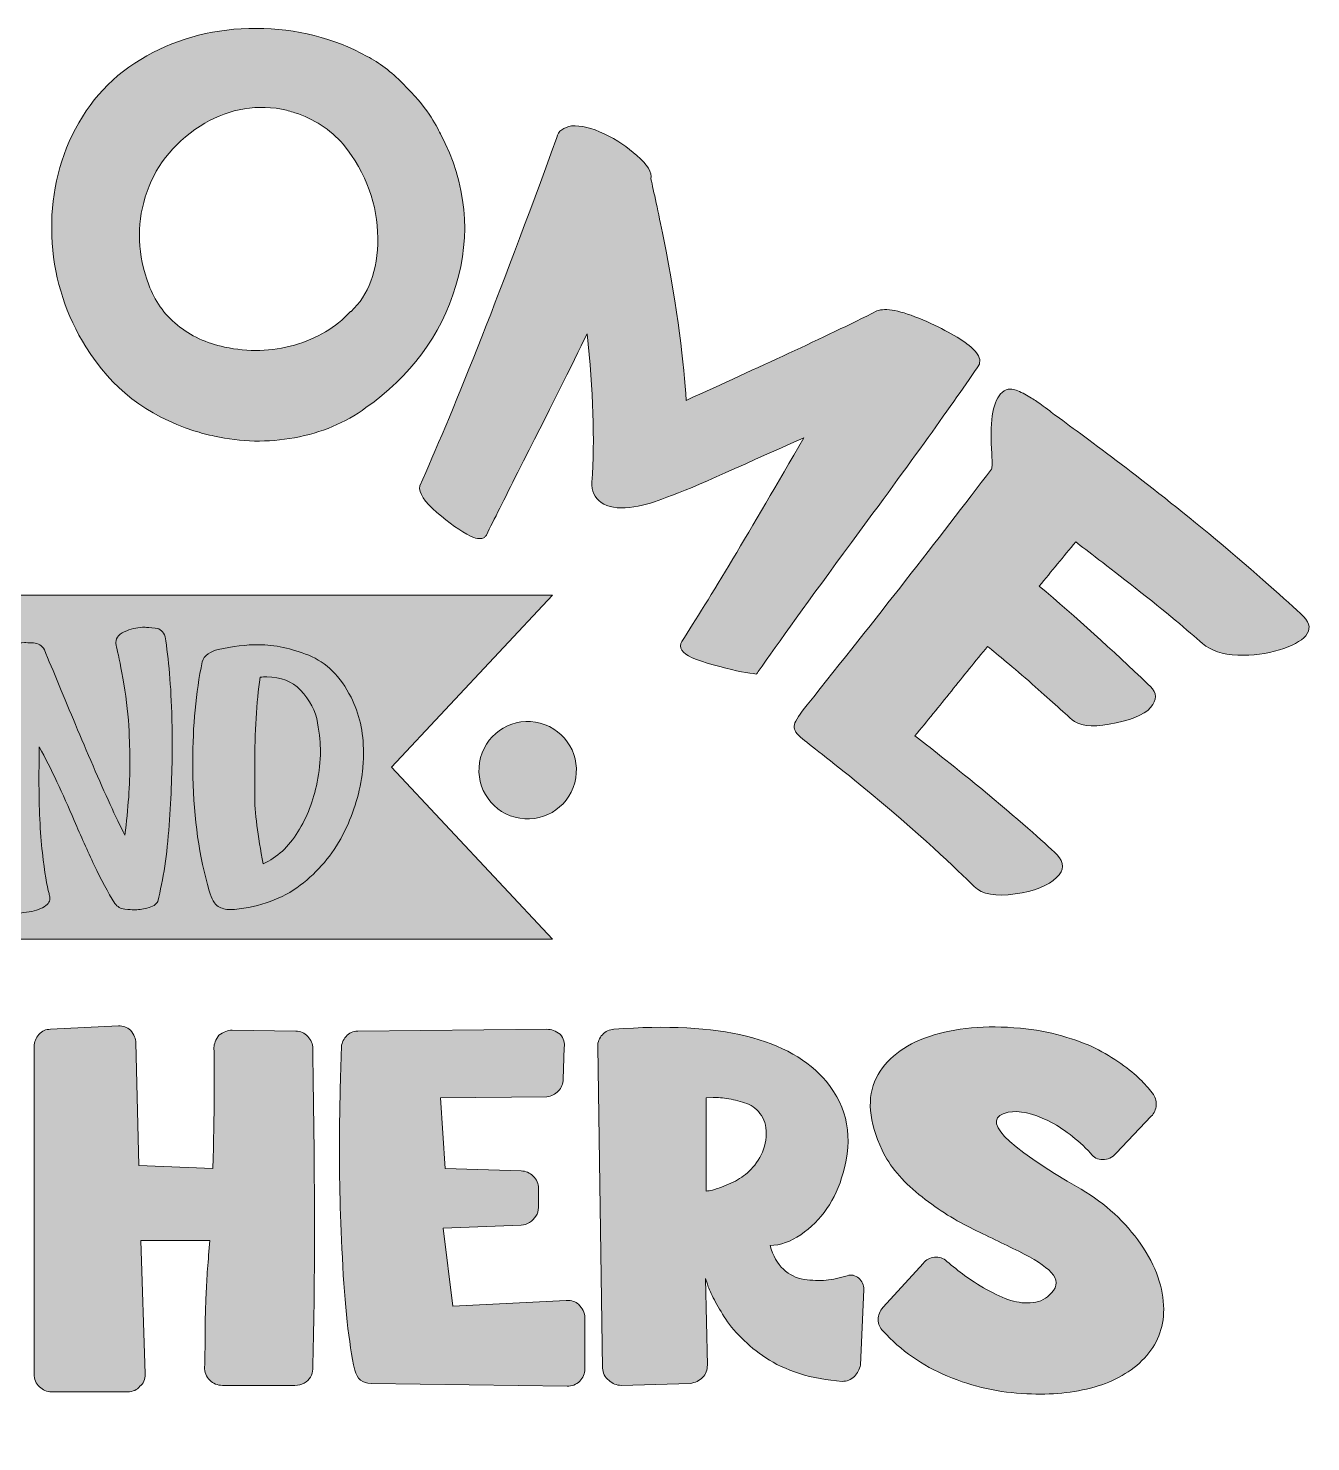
# Model space of a CAD drawing. Header units: inches. Extents: x 65 to 1015, y -999 to -82.
# Drawn here: x 669.6 to 1014.7, y -494.3 to -114 of the extents above; entities that cross this region are included whole.
import ezdxf

# ---------------------------------------------------------------- set-up
doc = ezdxf.new("R2010")
doc.units = ezdxf.units.IN
doc.header["$MEASUREMENT"] = 0
doc.layers.add('Layer 1', color=7, linetype='Continuous')

# ---------------------------------------------------------------- blocks, each defined once
blk = doc.blocks.new('block 2')
at = {"layer": 'Layer 1', "true_color": 0xffffff}
h = blk.add_hatch(color=7, dxfattribs=at)
h.dxf.hatch_style = 2
h.paths.add_polyline_path([(810.65, -359.1), (298.57, -359.1), (337.96, -312.82), (298.57, -266.53), (810.65, -266.53), (767.32, -312.82)])
at = {"layer": 'Layer 1', "lineweight": 0}
blk.add_lwpolyline([(810.65, -359.1), (298.57, -359.1), (337.96, -312.82), (298.57, -266.53), (810.65, -266.53), (767.32, -312.82), (810.65, -359.1)], dxfattribs=at)
blk = doc.blocks.new('block 10')
at = {"layer": 'Layer 1', "true_color": 0xffffff}
h = blk.add_hatch(color=7, dxfattribs=at)
h.dxf.hatch_style = 2
edge = h.paths.add_edge_path()
edge.add_spline(control_points=[(780.51, -142.4), (787.6, -155.87), (788.75, -169.53), (784.67, -183.18), (780.6, -196.86), (772.26, -207.62), (760.45, -216.05), (754.86, -220.15), (748.46, -222.81), (741.26, -224.14), (734.05, -225.47), (726.92, -225.33), (719.73, -223.74), (717.84, -223.34), (715.98, -222.85), (714.16, -222.26), (701.49, -218.19), (691.99, -210.85), (685.1, -199.71), (679.81, -191.25), (676.72, -181.98), (676.03, -171.78), (675.34, -161.58), (677.01, -151.87), (681.42, -142.71), (685.82, -133.55), (692.46, -126.37), (701.49, -121.4), (710.21, -116.47), (720.08, -113.95), (730.91, -113.99), (741.73, -114.02), (751.79, -116.58), (760.76, -121.52), (763.99, -123.21), (767.22, -125.66), (770.41, -128.86), (773.6, -132.06), (775.92, -134.81), (777.42, -137.08), (778.92, -139.35), (779.94, -141.12), (780.51, -142.4)], knot_values=[0, 0, 0, 0, 1, 1, 1, 2, 2, 2, 3, 3, 3, 4, 4, 4, 5, 5, 5, 6, 6, 6, 7, 7, 7, 8, 8, 8, 9, 9, 9, 10, 10, 10, 11, 11, 11, 12, 12, 12, 13, 13, 13, 14, 14, 14, 14], degree=3, periodic=1)
edge = h.paths.add_edge_path()
edge.add_spline(control_points=[(701.98, -182.98), (703.55, -187.28), (706.12, -190.87), (709.69, -193.82), (713.26, -196.76), (717.48, -198.72), (722.41, -199.74), (728.81, -201.12), (735.02, -200.95), (741.18, -199.2), (747.33, -197.45), (752.35, -194.49), (756.2, -190.22), (756.28, -190.19), (756.36, -190.16), (756.44, -190.13), (761.13, -185.83), (763.63, -179.28), (763.63, -170.38), (763.62, -161.49), (760.59, -153.03), (754.35, -145.18), (750.75, -141.15), (746.39, -138.3), (741.34, -136.68), (740.15, -136.3), (738.93, -135.97), (737.7, -135.7), (729.92, -134.4), (722.55, -135.95), (715.79, -140.3), (708.3, -145.14), (703.47, -151.55), (701.06, -159.34), (698.65, -167.14), (699.05, -175.01), (701.98, -182.98)], knot_values=[0, 0, 0, 0, 1, 1, 1, 2, 2, 2, 3, 3, 3, 4, 4, 4, 5, 5, 5, 6, 6, 6, 7, 7, 7, 8, 8, 8, 9, 9, 9, 10, 10, 10, 11, 11, 11, 12, 12, 12, 12], degree=3, periodic=1)
at = {"layer": 'Layer 1', "lineweight": 0}
for points, knots in [([(780.51, -142.4), (787.6, -155.87), (788.75, -169.53), (784.67, -183.18), (780.6, -196.86), (772.26, -207.62), (760.45, -216.05), (754.86, -220.15), (748.46, -222.81), (741.26, -224.14), (734.05, -225.47), (726.92, -225.33), (719.73, -223.74), (717.84, -223.34), (715.98, -222.85), (714.16, -222.26), (701.49, -218.19), (691.99, -210.85), (685.1, -199.71), (679.81, -191.25), (676.72, -181.98), (676.03, -171.78), (675.34, -161.58), (677.01, -151.87), (681.42, -142.71), (685.82, -133.55), (692.46, -126.37), (701.49, -121.4), (710.21, -116.47), (720.08, -113.95), (730.91, -113.99), (741.73, -114.02), (751.79, -116.58), (760.76, -121.52), (763.99, -123.21), (767.22, -125.66), (770.41, -128.86), (773.6, -132.06), (775.92, -134.81), (777.42, -137.08), (778.92, -139.35), (779.94, -141.12), (780.51, -142.4)], [0, 0, 0, 0, 1, 1, 1, 2, 2, 2, 3, 3, 3, 4, 4, 4, 5, 5, 5, 6, 6, 6, 7, 7, 7, 8, 8, 8, 9, 9, 9, 10, 10, 10, 11, 11, 11, 12, 12, 12, 13, 13, 13, 14, 14, 14, 14]), ([(701.98, -182.98), (703.55, -187.28), (706.12, -190.87), (709.69, -193.82), (713.26, -196.76), (717.48, -198.72), (722.41, -199.74), (728.81, -201.12), (735.02, -200.95), (741.18, -199.2), (747.33, -197.45), (752.35, -194.49), (756.2, -190.22), (756.28, -190.19), (756.36, -190.16), (756.44, -190.13), (761.13, -185.83), (763.63, -179.28), (763.63, -170.38), (763.62, -161.49), (760.59, -153.03), (754.35, -145.18), (750.75, -141.15), (746.39, -138.3), (741.34, -136.68), (740.15, -136.3), (738.93, -135.97), (737.7, -135.7), (729.92, -134.4), (722.55, -135.95), (715.79, -140.3), (708.3, -145.14), (703.47, -151.55), (701.06, -159.34), (698.65, -167.14), (699.05, -175.01), (701.98, -182.98)], [0, 0, 0, 0, 1, 1, 1, 2, 2, 2, 3, 3, 3, 4, 4, 4, 5, 5, 5, 6, 6, 6, 7, 7, 7, 8, 8, 8, 9, 9, 9, 10, 10, 10, 11, 11, 11, 12, 12, 12, 12])]:
    blk.add_open_spline(points, degree=3, knots=knots, dxfattribs=at)
blk = doc.blocks.new('block 11')
at = {"layer": 'Layer 1', "true_color": 0xffffff}
h = blk.add_hatch(color=7, dxfattribs=at)
h.dxf.hatch_style = 2
edge = h.paths.add_edge_path()
edge.add_spline(control_points=[(925.54, -204.34), (918.61, -214.72), (907.08, -230.69), (891.06, -252.34), (879.67, -267.87), (871.33, -279.47), (866, -287.09), (865.84, -287.31), (865.69, -287.54), (865.53, -287.76), (865.26, -287.71), (864.99, -287.65), (864.72, -287.6), (862.28, -287.36), (858.68, -286.56), (853.92, -285.26), (849.16, -283.98), (846.35, -282.71), (845.46, -281.35), (844.97, -280.51), (844.96, -279.73), (845.43, -278.99), (852.77, -267.57), (863.79, -249.35), (878.24, -224.16), (859.43, -232.54), (847, -238.36), (840.07, -240.64), (837.45, -241.76), (834.55, -242.52), (831.37, -242.91), (828.18, -243.3), (825.66, -242.85), (823.75, -241.55), (821.95, -240.3), (821.13, -238.49), (821.27, -236.07), (821.99, -224.76), (821.69, -211.45), (819.94, -196.14), (815.95, -204.42), (809.73, -216.85), (801.29, -233.43), (797.67, -240.68), (794.86, -246.31), (792.85, -250.32), (792.7, -250.61), (792.52, -250.83), (792.32, -250.97), (792.11, -251.11), (791.75, -251.21), (791.25, -251.27), (790.75, -251.32), (790.14, -251.24), (789.44, -251.01), (789.11, -250.85), (788.84, -250.71), (788.62, -250.6), (785.89, -249.26), (782.87, -247.13), (779.51, -244.23), (776.15, -241.34), (774.61, -238.97), (774.93, -237.07), (783.15, -218.81), (795.77, -187.69), (811.79, -143.32), (812.23, -141.6), (813.56, -140.57), (815.79, -140.24), (818.28, -140.04), (821.21, -140.73), (824.58, -142.35), (827.95, -143.97), (830.87, -145.93), (833.34, -148.22), (836.21, -150.69), (837.46, -152.78), (837.12, -154.45), (837.87, -157.87), (839.05, -163.16), (840.53, -170.31), (844.38, -190.02), (846.04, -204.59), (846.6, -214.08), (866.23, -205.09), (883.55, -197.32), (897.96, -190.01), (900.25, -189.14), (904.37, -189.9), (910.28, -192.43), (916.18, -194.96), (920.52, -197.44), (923.28, -199.75), (925.18, -201.47), (925.93, -202.87), (925.55, -203.94), (925.54, -204.07), (925.54, -204.21), (925.54, -204.34)], knot_values=[0, 0, 0, 0, 1, 1, 1, 2, 2, 2, 3, 3, 3, 4, 4, 4, 5, 5, 5, 6, 6, 6, 7, 7, 7, 8, 8, 8, 9, 9, 9, 10, 10, 10, 11, 11, 11, 12, 12, 12, 13, 13, 13, 14, 14, 14, 15, 15, 15, 16, 16, 16, 17, 17, 17, 18, 18, 18, 19, 19, 19, 20, 20, 20, 21, 21, 21, 22, 22, 22, 23, 23, 23, 24, 24, 24, 25, 25, 25, 26, 26, 26, 27, 27, 27, 28, 28, 28, 29, 29, 29, 30, 30, 30, 31, 31, 31, 32, 32, 32, 33, 33, 33, 33], degree=3, periodic=1)
at = {"layer": 'Layer 1', "lineweight": 0}
blk.add_open_spline([(925.54, -204.34), (918.61, -214.72), (907.08, -230.69), (891.06, -252.34), (879.67, -267.87), (871.33, -279.47), (866, -287.09), (865.84, -287.31), (865.69, -287.54), (865.53, -287.76), (865.26, -287.71), (864.99, -287.65), (864.72, -287.6), (862.28, -287.36), (858.68, -286.56), (853.92, -285.26), (849.16, -283.98), (846.35, -282.71), (845.46, -281.35), (844.97, -280.51), (844.96, -279.73), (845.43, -278.99), (852.77, -267.57), (863.79, -249.35), (878.24, -224.16), (859.43, -232.54), (847, -238.36), (840.07, -240.64), (837.45, -241.76), (834.55, -242.52), (831.37, -242.91), (828.18, -243.3), (825.66, -242.85), (823.75, -241.55), (821.95, -240.3), (821.13, -238.49), (821.27, -236.07), (821.99, -224.76), (821.69, -211.45), (819.94, -196.14), (815.95, -204.42), (809.73, -216.85), (801.29, -233.43), (797.67, -240.68), (794.86, -246.31), (792.85, -250.32), (792.7, -250.61), (792.52, -250.83), (792.32, -250.97), (792.11, -251.11), (791.75, -251.21), (791.25, -251.27), (790.75, -251.32), (790.14, -251.24), (789.44, -251.01), (789.11, -250.85), (788.84, -250.71), (788.62, -250.6), (785.89, -249.26), (782.87, -247.13), (779.51, -244.23), (776.15, -241.34), (774.61, -238.97), (774.93, -237.07), (783.15, -218.81), (795.77, -187.69), (811.79, -143.32), (812.23, -141.6), (813.56, -140.57), (815.79, -140.24), (818.28, -140.04), (821.21, -140.73), (824.58, -142.35), (827.95, -143.97), (830.87, -145.93), (833.34, -148.22), (836.21, -150.69), (837.46, -152.78), (837.12, -154.45), (837.87, -157.87), (839.05, -163.16), (840.53, -170.31), (844.38, -190.02), (846.04, -204.59), (846.6, -214.08), (866.23, -205.09), (883.55, -197.32), (897.96, -190.01), (900.25, -189.14), (904.37, -189.9), (910.28, -192.43), (916.18, -194.96), (920.52, -197.44), (923.28, -199.75), (925.18, -201.47), (925.93, -202.87), (925.55, -203.94), (925.54, -204.07), (925.54, -204.21), (925.54, -204.34)], degree=3, knots=[0, 0, 0, 0, 1, 1, 1, 2, 2, 2, 3, 3, 3, 4, 4, 4, 5, 5, 5, 6, 6, 6, 7, 7, 7, 8, 8, 8, 9, 9, 9, 10, 10, 10, 11, 11, 11, 12, 12, 12, 13, 13, 13, 14, 14, 14, 15, 15, 15, 16, 16, 16, 17, 17, 17, 18, 18, 18, 19, 19, 19, 20, 20, 20, 21, 21, 21, 22, 22, 22, 23, 23, 23, 24, 24, 24, 25, 25, 25, 26, 26, 26, 27, 27, 27, 28, 28, 28, 29, 29, 29, 30, 30, 30, 31, 31, 31, 32, 32, 32, 33, 33, 33, 33], dxfattribs=at)
blk = doc.blocks.new('block 12')
at = {"layer": 'Layer 1', "true_color": 0xffffff}
h = blk.add_hatch(color=7, dxfattribs=at)
h.dxf.hatch_style = 2
edge = h.paths.add_edge_path()
edge.add_spline(control_points=[(946.44, -336.37), (948.46, -338.5), (948.4, -340.54), (946.3, -342.46), (944.06, -344.71), (940.33, -346.16), (935.15, -346.9), (929.97, -347.65), (926.31, -347.01), (924.08, -344.91), (919.58, -340.38), (909.63, -330.77), (893.44, -317.53), (885.34, -310.93), (879.93, -306.79), (877.4, -304.73), (875.97, -303.51), (875.41, -302.38), (875.73, -301.32), (876.05, -300.26), (877.2, -298.49), (879.2, -296.02), (897.89, -272.56), (914.46, -251.48), (928.74, -232.63), (928.99, -232.28), (929.01, -230.45), (928.75, -227.12), (928.35, -219.06), (929.24, -213.98), (931.65, -211.94), (932.28, -211.31), (933.04, -211.02), (933.94, -211.07), (934.83, -211.11), (935.95, -211.48), (937.28, -212.19), (938.62, -212.9), (939.72, -213.56), (940.6, -214.14), (941.47, -214.72), (942.75, -215.64), (944.43, -216.91), (945.02, -217.37), (945.62, -217.82), (946.22, -218.28), (955.06, -224.78), (969.59, -235.29), (989.03, -251.43), (1000.21, -260.75), (1008.05, -267.89), (1012.84, -272.3), (1014.52, -274.12), (1014.68, -275.83), (1013.32, -277.41), (1012.04, -278.91), (1009.67, -280.18), (1006.25, -281.25), (1002.82, -282.32), (999.07, -282.77), (995.02, -282.64), (990.96, -282.51), (987.83, -281.48), (985.6, -279.52), (981.78, -276.21), (975.78, -271.12), (967.46, -264.53), (959.8, -258.53), (954.42, -254.5), (951.43, -252.16), (948.16, -256.13), (944.89, -260.1), (941.62, -264.07), (951.57, -272.5), (961.32, -281.28), (970.84, -290.42), (972.99, -292.13), (973.43, -293.99), (972.16, -295.95), (970.84, -298.17), (967.55, -299.79), (962.34, -300.9), (957.13, -302.01), (953.4, -301.92), (951.08, -300.54), (947.93, -297.81), (944.16, -294.42), (939.75, -290.44), (934.52, -285.9), (930.5, -282.56), (927.74, -280.28), (924.47, -284.25), (921.21, -288.27), (917.97, -292.33), (914.72, -296.38), (911.46, -300.4), (908.19, -304.37), (911.78, -307.19), (917.73, -311.79), (925.89, -318.48), (935.98, -326.76), (942.74, -332.9), (946.44, -336.37)], knot_values=[0, 0, 0, 0, 1, 1, 1, 2, 2, 2, 3, 3, 3, 4, 4, 4, 5, 5, 5, 6, 6, 6, 7, 7, 7, 8, 8, 8, 9, 9, 9, 10, 10, 10, 11, 11, 11, 12, 12, 12, 13, 13, 13, 14, 14, 14, 15, 15, 15, 16, 16, 16, 17, 17, 17, 18, 18, 18, 19, 19, 19, 20, 20, 20, 21, 21, 21, 22, 22, 22, 23, 23, 23, 24, 24, 24, 25, 25, 25, 26, 26, 26, 27, 27, 27, 28, 28, 28, 29, 29, 29, 30, 30, 30, 31, 31, 31, 32, 32, 32, 33, 33, 33, 34, 34, 34, 34], degree=3, periodic=1)
at = {"layer": 'Layer 1', "lineweight": 0}
blk.add_open_spline([(946.44, -336.37), (948.46, -338.5), (948.4, -340.54), (946.3, -342.46), (944.06, -344.71), (940.33, -346.16), (935.15, -346.9), (929.97, -347.65), (926.31, -347.01), (924.08, -344.91), (919.58, -340.38), (909.63, -330.77), (893.44, -317.53), (885.34, -310.93), (879.93, -306.79), (877.4, -304.73), (875.97, -303.51), (875.41, -302.38), (875.73, -301.32), (876.05, -300.26), (877.2, -298.49), (879.2, -296.02), (897.89, -272.56), (914.46, -251.48), (928.74, -232.63), (928.99, -232.28), (929.01, -230.45), (928.75, -227.12), (928.35, -219.06), (929.24, -213.98), (931.65, -211.94), (932.28, -211.31), (933.04, -211.02), (933.94, -211.07), (934.83, -211.11), (935.95, -211.48), (937.28, -212.19), (938.62, -212.9), (939.72, -213.56), (940.6, -214.14), (941.47, -214.72), (942.75, -215.64), (944.43, -216.91), (945.02, -217.37), (945.62, -217.82), (946.22, -218.28), (955.06, -224.78), (969.59, -235.29), (989.03, -251.43), (1000.21, -260.75), (1008.05, -267.89), (1012.84, -272.3), (1014.52, -274.12), (1014.68, -275.83), (1013.32, -277.41), (1012.04, -278.91), (1009.67, -280.18), (1006.25, -281.25), (1002.82, -282.32), (999.07, -282.77), (995.02, -282.64), (990.96, -282.51), (987.83, -281.48), (985.6, -279.52), (981.78, -276.21), (975.78, -271.12), (967.46, -264.53), (959.8, -258.53), (954.42, -254.5), (951.43, -252.16), (948.16, -256.13), (944.89, -260.1), (941.62, -264.07), (951.57, -272.5), (961.32, -281.28), (970.84, -290.42), (972.99, -292.13), (973.43, -293.99), (972.16, -295.95), (970.84, -298.17), (967.55, -299.79), (962.34, -300.9), (957.13, -302.01), (953.4, -301.92), (951.08, -300.54), (947.93, -297.81), (944.16, -294.42), (939.75, -290.44), (934.52, -285.9), (930.5, -282.56), (927.74, -280.28), (924.47, -284.25), (921.21, -288.27), (917.97, -292.33), (914.72, -296.38), (911.46, -300.4), (908.19, -304.37), (911.78, -307.19), (917.73, -311.79), (925.89, -318.48), (935.98, -326.76), (942.74, -332.9), (946.44, -336.37)], degree=3, knots=[0, 0, 0, 0, 1, 1, 1, 2, 2, 2, 3, 3, 3, 4, 4, 4, 5, 5, 5, 6, 6, 6, 7, 7, 7, 8, 8, 8, 9, 9, 9, 10, 10, 10, 11, 11, 11, 12, 12, 12, 13, 13, 13, 14, 14, 14, 15, 15, 15, 16, 16, 16, 17, 17, 17, 18, 18, 18, 19, 19, 19, 20, 20, 20, 21, 21, 21, 22, 22, 22, 23, 23, 23, 24, 24, 24, 25, 25, 25, 26, 26, 26, 27, 27, 27, 28, 28, 28, 29, 29, 29, 30, 30, 30, 31, 31, 31, 32, 32, 32, 33, 33, 33, 34, 34, 34, 34], dxfattribs=at)
blk = doc.blocks.new('block 4')
at = {"layer": 'Layer 1'}
for name in ['block 10', 'block 11', 'block 12']:
    blk.add_blockref(name, (0, 0), dxfattribs=at)
blk = doc.blocks.new('block 13')
at = {"layer": 'Layer 1', "lineweight": 0}
for points, knots in [([(675.39, -348.17), (675.39, -349.09), (674.75, -349.92), (673.42, -350.61), (672.08, -351.3), (670.38, -351.72), (668.4, -351.95), (667.61, -352.04), (666.88, -352.09), (666.14, -352.09), (665.04, -352.09), (663.84, -351.95), (662.55, -351.67), (661.26, -351.4), (660.48, -350.75), (660.2, -349.74), (658.5, -340.12), (657.62, -328.88), (657.62, -316.08), (657.62, -316.08), (657.62, -315.11), (657.62, -315.11), (657.62, -302.73), (658.17, -291.81), (659.32, -282.33), (659.55, -281.41), (660.75, -280.63), (662.92, -280.03), (664.76, -279.52), (666.65, -279.29), (668.58, -279.29), (668.9, -279.29), (669.69, -279.29), (670.98, -279.38), (672.26, -279.43), (673.23, -280.07), (673.92, -281.22), (674.98, -283.85), (676.32, -287.03), (677.93, -290.85), (680.74, -297.66), (683.73, -304.85), (687, -312.44), (690.27, -320.04), (693.12, -326.26), (695.56, -331.09), (696.48, -323.95), (696.94, -317.46), (696.94, -311.66), (696.94, -310.65), (696.9, -308.25), (696.76, -304.52), (696.67, -300.75), (696.25, -296.6), (695.56, -292.04), (694.82, -287.49), (694.18, -284.08), (693.63, -281.78), (693.4, -280.81), (693.26, -280.03), (693.17, -279.52), (693.17, -279.52), (693.17, -279.24), (693.17, -279.24), (693.17, -277.86), (694.14, -276.8), (696.07, -276.07), (697.63, -275.47), (699.29, -275.15), (700.99, -275.15), (701.46, -275.15), (702.38, -275.24), (703.76, -275.38), (705.09, -275.52), (705.97, -276.3), (706.38, -277.68), (707.4, -283.53), (707.99, -290.89), (708.22, -299.87), (708.27, -302.13), (708.32, -304.34), (708.32, -306.6), (708.32, -313.32), (708.04, -320.59), (707.49, -328.42), (706.93, -336.25), (705.92, -343.06), (704.4, -348.91), (704.08, -349.74), (703.11, -350.34), (701.5, -350.75), (700.31, -351.03), (699.11, -351.17), (697.91, -351.17), (697.45, -351.17), (696.67, -351.12), (695.56, -351.03), (694.46, -350.89), (693.58, -350.38), (692.89, -349.46), (691, -346.47), (689.12, -343.02), (687.32, -339.15), (685.53, -335.33), (683.73, -331.32), (681.93, -327.18), (678.89, -319.86), (675.76, -313.27), (672.54, -307.33), (672.49, -310.42), (672.45, -313.32), (672.45, -316.03), (672.45, -323.82), (672.77, -330.4), (673.37, -335.79), (674.01, -341.17), (674.61, -344.81), (675.16, -346.75), (675.26, -347.25), (675.35, -347.62), (675.39, -347.9), (675.39, -347.9), (675.39, -348.17), (675.39, -348.17)], [0, 0, 0, 0, 1, 1, 1, 2, 2, 2, 3, 3, 3, 4, 4, 4, 5, 5, 5, 6, 6, 6, 7, 7, 7, 8, 8, 8, 9, 9, 9, 10, 10, 10, 11, 11, 11, 12, 12, 12, 13, 13, 13, 14, 14, 14, 15, 15, 15, 16, 16, 16, 17, 17, 17, 18, 18, 18, 19, 19, 19, 20, 20, 20, 21, 21, 21, 22, 22, 22, 23, 23, 23, 24, 24, 24, 25, 25, 25, 26, 26, 26, 27, 27, 27, 28, 28, 28, 29, 29, 29, 30, 30, 30, 31, 31, 31, 32, 32, 32, 33, 33, 33, 34, 34, 34, 35, 35, 35, 36, 36, 36, 37, 37, 37, 38, 38, 38, 39, 39, 39, 40, 40, 40, 41, 41, 41, 41]), ([(724.01, -351.12), (722.68, -351.12), (721.53, -350.84), (720.65, -350.25), (719.73, -349.69), (718.95, -348.31), (718.26, -346.1), (715.59, -336.85), (714.11, -326.67), (713.88, -315.48), (713.84, -314.1), (713.84, -312.67), (713.84, -311.34), (713.84, -301.71), (714.67, -292.78), (716.37, -284.49), (716.6, -283.62), (717.15, -282.88), (717.98, -282.28), (718.81, -281.73), (719.73, -281.36), (720.7, -281.13), (724.61, -280.26), (728.25, -279.84), (731.66, -279.84), (735.89, -279.84), (740.36, -280.81), (745.05, -282.7), (749.8, -284.59), (753.57, -288.36), (756.43, -293.98), (758.68, -298.35), (759.79, -303.33), (759.79, -308.9), (759.79, -310.46), (759.7, -312.12), (759.51, -313.82), (758.91, -319.3), (757.3, -324.74), (754.68, -330.12), (752.05, -335.51), (748.37, -340.07), (743.67, -343.89), (738.93, -347.71), (733.18, -350.06), (726.31, -350.94), (725.49, -351.03), (724.7, -351.12), (724.01, -351.12)], [0, 0, 0, 0, 1, 1, 1, 2, 2, 2, 3, 3, 3, 4, 4, 4, 5, 5, 5, 6, 6, 6, 7, 7, 7, 8, 8, 8, 9, 9, 9, 10, 10, 10, 11, 11, 11, 12, 12, 12, 13, 13, 13, 14, 14, 14, 15, 15, 15, 16, 16, 16, 16]), ([(730.5, -312.44), (730.5, -312.72), (730.5, -315.3), (730.5, -320.13), (730.5, -325.01), (731.29, -331.23), (732.81, -338.83), (736.54, -337.08), (739.67, -334.22), (742.15, -330.22), (744.59, -326.21), (746.34, -321.79), (747.31, -316.86), (747.91, -314.01), (748.19, -311.25), (748.19, -308.53), (748.19, -306.6), (747.95, -304.02), (747.45, -300.84), (746.94, -297.66), (745.38, -294.76), (742.8, -292.04), (740.54, -289.7), (737.55, -288.5), (733.73, -288.5), (733.13, -288.5), (732.58, -288.55), (731.98, -288.59), (731.01, -295.41), (730.5, -303.33), (730.5, -312.44)], [0, 0, 0, 0, 1, 1, 1, 2, 2, 2, 3, 3, 3, 4, 4, 4, 5, 5, 5, 6, 6, 6, 7, 7, 7, 8, 8, 8, 9, 9, 9, 10, 10, 10, 10])]:
    blk.add_open_spline(points, degree=3, knots=knots, dxfattribs=at)
blk = doc.blocks.new('block 14')
at = {"layer": 'Layer 1', "true_color": 0xffffff}
h = blk.add_hatch(color=7, dxfattribs=at)
h.dxf.hatch_style = 2
edge = h.paths.add_edge_path()
edge.add_spline(control_points=[(746.13, -388.51), (746.74, -425.1), (746.74, -453.85), (746.13, -474.76), (746.13, -475.56), (745.93, -476.29), (745.53, -476.96), (745.13, -477.62), (744.55, -478.15), (743.8, -478.55), (743.05, -478.95), (742.23, -479.15), (741.34, -479.15), (741.34, -479.15), (721.81, -479.15), (721.81, -479.15), (720.48, -479.15), (719.35, -478.68), (718.42, -477.75), (717.49, -476.82), (717.02, -475.65), (717.02, -474.23), (717.11, -472.37), (717.15, -470.09), (717.15, -467.39), (717.15, -464.68), (717.17, -462.47), (717.22, -460.74), (717.26, -459.01), (717.33, -457.02), (717.42, -454.76), (717.51, -452.5), (717.64, -450.18), (717.82, -447.78), (717.99, -445.39), (718.22, -442.87), (718.48, -440.21), (718.48, -440.21), (699.88, -440.21), (699.88, -440.21), (699.88, -440.21), (701.07, -476.09), (701.07, -476.09), (701.07, -477.6), (700.59, -478.71), (699.61, -479.41), (698.9, -480.39), (697.79, -480.88), (696.29, -480.88), (696.29, -480.88), (675.82, -480.88), (675.82, -480.88), (674.58, -480.88), (673.5, -480.43), (672.57, -479.55), (671.64, -478.66), (671.17, -477.51), (671.17, -476.09), (671.17, -476.09), (671.17, -387.98), (671.17, -387.98), (671.17, -386.74), (671.59, -385.65), (672.43, -384.72), (673.27, -383.79), (674.31, -383.33), (675.56, -383.33), (675.56, -383.33), (693.9, -382.4), (693.9, -382.4), (695.05, -382.4), (696.11, -382.8), (697.09, -383.59), (698.06, -384.84), (698.55, -385.94), (698.55, -386.92), (698.55, -386.92), (699.35, -420.01), (699.35, -420.01), (699.35, -420.01), (719.28, -420.81), (719.28, -420.81), (719.63, -405.74), (719.72, -394.89), (719.55, -388.25), (719.55, -387.27), (719.99, -386.16), (720.88, -384.92), (722.11, -384.04), (723.31, -383.59), (724.46, -383.59), (724.46, -383.59), (741.61, -383.86), (741.61, -383.86), (742.85, -383.86), (743.91, -384.32), (744.8, -385.25), (745.68, -386.19), (746.13, -387.27), (746.13, -388.51)], knot_values=[0, 0, 0, 0, 1, 1, 1, 2, 2, 2, 3, 3, 3, 4, 4, 4, 5, 5, 5, 6, 6, 6, 7, 7, 7, 8, 8, 8, 9, 9, 9, 10, 10, 10, 11, 11, 11, 12, 12, 12, 13, 13, 13, 14, 14, 14, 15, 15, 15, 16, 16, 16, 17, 17, 17, 18, 18, 18, 19, 19, 19, 20, 20, 20, 21, 21, 21, 22, 22, 22, 23, 23, 23, 24, 24, 24, 25, 25, 25, 26, 26, 26, 27, 27, 27, 28, 28, 28, 29, 29, 29, 30, 30, 30, 31, 31, 31, 32, 32, 32, 33, 33, 33, 33], degree=3, periodic=1)
h = blk.add_hatch(color=7, dxfattribs=at)
h.dxf.hatch_style = 2
edge = h.paths.add_edge_path()
edge.add_spline(control_points=[(757.42, -475.03), (755.83, -467.76), (754.72, -457.69), (754.1, -444.79), (753.48, -431.9), (753.21, -421.18), (753.3, -412.63), (753.39, -404.08), (753.57, -396.04), (753.83, -388.51), (753.83, -387.27), (754.25, -386.19), (755.1, -385.25), (755.94, -384.32), (756.98, -383.86), (758.22, -383.86), (758.22, -383.86), (809.12, -383.33), (809.12, -383.33), (810.27, -383.33), (811.47, -383.77), (812.71, -384.66), (813.68, -385.9), (814.04, -387.09), (813.77, -388.25), (813.77, -388.25), (813.5, -396.75), (813.5, -396.75), (813.5, -397.99), (813.08, -399.06), (812.24, -399.94), (811.4, -400.83), (810.36, -401.36), (809.12, -401.54), (809.12, -401.54), (780.54, -401.8), (780.54, -401.8), (780.54, -401.8), (781.74, -420.81), (781.74, -420.81), (781.74, -420.81), (802.21, -421.47), (802.21, -421.47), (803.45, -421.47), (804.53, -421.93), (805.46, -422.86), (806.39, -423.8), (806.86, -424.88), (806.86, -426.12), (806.86, -426.12), (806.86, -431.3), (806.86, -431.3), (806.86, -432.19), (806.64, -432.97), (806.2, -433.63), (805.75, -434.29), (805.18, -434.85), (804.47, -435.29), (803.76, -435.74), (803.01, -436), (802.21, -436.09), (802.21, -436.09), (781.21, -436.89), (781.21, -436.89), (781.21, -436.89), (783.87, -457.88), (783.87, -457.88), (783.87, -457.88), (814.3, -456.29), (814.3, -456.29), (815.81, -456.29), (816.91, -456.64), (817.62, -457.35), (818.77, -458.42), (819.35, -459.61), (819.35, -460.94), (819.35, -460.94), (819.35, -474.76), (819.35, -474.76), (819.35, -476), (818.89, -477.09), (817.96, -478.02), (817.03, -478.95), (815.9, -479.41), (814.57, -479.41), (814.57, -479.41), (761.81, -478.62), (761.81, -478.62), (759.5, -478.62), (758.04, -477.42), (757.42, -475.03)], knot_values=[0, 0, 0, 0, 1, 1, 1, 2, 2, 2, 3, 3, 3, 4, 4, 4, 5, 5, 5, 6, 6, 6, 7, 7, 7, 8, 8, 8, 9, 9, 9, 10, 10, 10, 11, 11, 11, 12, 12, 12, 13, 13, 13, 14, 14, 14, 15, 15, 15, 16, 16, 16, 17, 17, 17, 18, 18, 18, 19, 19, 19, 20, 20, 20, 21, 21, 21, 22, 22, 22, 23, 23, 23, 24, 24, 24, 25, 25, 25, 26, 26, 26, 27, 27, 27, 28, 28, 28, 29, 29, 29, 30, 30, 30, 30], degree=3, periodic=1)
h = blk.add_hatch(color=7, dxfattribs=at)
h.dxf.hatch_style = 2
edge = h.paths.add_edge_path()
edge.add_spline(control_points=[(824.14, -474.5), (824.14, -474.5), (822.81, -387.98), (822.81, -387.98), (822.81, -386.74), (823.23, -385.68), (824.07, -384.79), (824.91, -383.9), (825.95, -383.42), (827.19, -383.33), (855.63, -381.11), (874.68, -385.81), (884.34, -397.41), (890.1, -404.41), (891.6, -412.61), (888.86, -422), (886.82, -429.27), (883.01, -434.81), (877.43, -438.61), (874.77, -440.47), (872.02, -441.45), (869.19, -441.54), (869.99, -444.28), (871.18, -446.41), (872.78, -447.92), (874.37, -449.42), (876.23, -450.33), (878.36, -450.64), (880.48, -450.95), (882.45, -451.02), (884.27, -450.84), (886.09, -450.66), (887.97, -450.26), (889.92, -449.64), (891.07, -449.29), (892.11, -449.51), (893.04, -450.31), (893.97, -451.11), (894.44, -452.13), (894.44, -453.37), (894.44, -453.37), (893.51, -473.7), (893.51, -473.7), (893.24, -474.85), (892.71, -475.87), (891.91, -476.75), (890.94, -477.64), (889.83, -478.08), (888.59, -478.08), (884.52, -477.82), (880.68, -477.11), (877.1, -475.96), (873.51, -474.81), (870.49, -473.41), (868.06, -471.77), (865.62, -470.13), (863.43, -468.34), (861.48, -466.39), (859.53, -464.44), (857.98, -462.54), (856.83, -460.68), (855.68, -458.81), (854.7, -457.11), (853.9, -455.56), (853.11, -454.01), (852.58, -452.79), (852.31, -451.9), (852.31, -451.9), (851.78, -450.44), (851.78, -450.44), (851.78, -450.44), (852.31, -473.7), (852.31, -473.7), (852.31, -475.03), (851.89, -476.14), (851.05, -477.02), (850.2, -477.91), (849.07, -478.44), (847.66, -478.62), (847.66, -478.62), (829.18, -479.15), (829.18, -479.15), (827.86, -479.15), (826.75, -478.71), (825.86, -477.82), (824.71, -476.93), (824.14, -475.83), (824.14, -474.5)], knot_values=[0, 0, 0, 0, 1, 1, 1, 2, 2, 2, 3, 3, 3, 4, 4, 4, 5, 5, 5, 6, 6, 6, 7, 7, 7, 8, 8, 8, 9, 9, 9, 10, 10, 10, 11, 11, 11, 12, 12, 12, 13, 13, 13, 14, 14, 14, 15, 15, 15, 16, 16, 16, 17, 17, 17, 18, 18, 18, 19, 19, 19, 20, 20, 20, 21, 21, 21, 22, 22, 22, 23, 23, 23, 24, 24, 24, 25, 25, 25, 26, 26, 26, 27, 27, 27, 28, 28, 28, 29, 29, 29, 29], degree=3, periodic=1)
edge = h.paths.add_edge_path()
edge.add_spline(control_points=[(852.04, -401.8), (852.04, -401.8), (852.04, -426.92), (852.04, -426.92), (852.49, -426.83), (853.04, -426.72), (853.71, -426.59), (854.37, -426.45), (855.59, -426.03), (857.36, -425.32), (859.13, -424.62), (860.7, -423.77), (862.08, -422.8), (863.45, -421.82), (864.76, -420.41), (866, -418.55), (867.24, -416.69), (867.95, -414.6), (868.13, -412.3), (868.3, -410), (867.88, -408.07), (866.86, -406.52), (865.84, -404.97), (864.54, -403.91), (862.94, -403.33), (861.35, -402.75), (859.73, -402.33), (858.09, -402.07), (856.45, -401.8), (855.05, -401.67), (853.9, -401.67), (853.9, -401.67), (852.04, -401.8), (852.04, -401.8)], knot_values=[0, 0, 0, 0, 1, 1, 1, 2, 2, 2, 3, 3, 3, 4, 4, 4, 5, 5, 5, 6, 6, 6, 7, 7, 7, 8, 8, 8, 9, 9, 9, 10, 10, 10, 11, 11, 11, 11], degree=3, periodic=1)
h = blk.add_hatch(color=7, dxfattribs=at)
h.dxf.hatch_style = 2
edge = h.paths.add_edge_path()
edge.add_spline(control_points=[(955.44, -416.69), (951.89, -412.88), (948.06, -409.95), (943.94, -407.91), (939.82, -405.88), (936.26, -405.12), (933.24, -405.65), (925.45, -407.43), (932, -414.34), (952.91, -426.39), (959.47, -430.29), (964.81, -435.2), (968.93, -441.14), (973.05, -447.08), (975.11, -452.92), (975.11, -458.68), (975.11, -463.82), (973.38, -468.21), (969.92, -471.84), (966.47, -475.47), (961.97, -478.06), (956.43, -479.61), (950.9, -481.16), (944.85, -481.76), (938.29, -481.41), (930.94, -481.14), (923.83, -479.57), (916.96, -476.69), (910.1, -473.81), (904.32, -469.76), (899.62, -464.53), (898.73, -463.73), (898.29, -462.71), (898.29, -461.47), (898.29, -460.23), (898.73, -459.13), (899.62, -458.15), (899.62, -458.15), (910.39, -446.32), (910.39, -446.32), (911.18, -445.35), (912.2, -444.79), (913.44, -444.66), (914.68, -444.53), (915.79, -444.91), (916.76, -445.79), (918.36, -447.12), (919.95, -448.38), (921.55, -449.58), (923.14, -450.77), (925.11, -452.04), (927.46, -453.37), (929.81, -454.69), (931.98, -455.67), (933.97, -456.29), (935.97, -456.91), (937.96, -457.11), (939.96, -456.89), (941.95, -456.67), (943.61, -455.8), (944.94, -454.3), (946.62, -452.43), (946.6, -450.6), (944.87, -448.78), (943.14, -446.97), (940.22, -445.06), (936.1, -443.07), (931.98, -441.07), (927.62, -438.95), (923.01, -436.69), (918.4, -434.43), (913.82, -431.46), (909.26, -427.78), (904.69, -424.11), (901.39, -420.14), (899.36, -415.89), (895.72, -408.09), (895.19, -401.62), (897.76, -396.48), (900.33, -391.35), (905.09, -387.6), (912.05, -385.25), (919, -382.91), (927.17, -382.18), (936.57, -383.06), (940.46, -383.42), (944.19, -384.1), (947.73, -385.12), (951.27, -386.14), (954.26, -387.25), (956.7, -388.44), (959.14, -389.64), (961.44, -391.02), (963.61, -392.56), (965.78, -394.12), (967.49, -395.51), (968.73, -396.75), (969.97, -397.99), (971.07, -399.23), (972.05, -400.47), (972.85, -401.45), (973.2, -402.53), (973.11, -403.73), (973.02, -404.92), (972.58, -405.92), (971.78, -406.72), (971.78, -406.72), (962.35, -416.69), (962.35, -416.69), (961.2, -417.84), (960, -418.41), (958.76, -418.41), (957.34, -418.41), (956.24, -417.84), (955.44, -416.69)], knot_values=[0, 0, 0, 0, 1, 1, 1, 2, 2, 2, 3, 3, 3, 4, 4, 4, 5, 5, 5, 6, 6, 6, 7, 7, 7, 8, 8, 8, 9, 9, 9, 10, 10, 10, 11, 11, 11, 12, 12, 12, 13, 13, 13, 14, 14, 14, 15, 15, 15, 16, 16, 16, 17, 17, 17, 18, 18, 18, 19, 19, 19, 20, 20, 20, 21, 21, 21, 22, 22, 22, 23, 23, 23, 24, 24, 24, 25, 25, 25, 26, 26, 26, 27, 27, 27, 28, 28, 28, 29, 29, 29, 30, 30, 30, 31, 31, 31, 32, 32, 32, 33, 33, 33, 34, 34, 34, 35, 35, 35, 36, 36, 36, 37, 37, 37, 38, 38, 38, 38], degree=3, periodic=1)
at = {"layer": 'Layer 1', "lineweight": 0}
for points, knots in [([(746.13, -388.51), (746.74, -425.1), (746.74, -453.85), (746.13, -474.76), (746.13, -475.56), (745.93, -476.29), (745.53, -476.96), (745.13, -477.62), (744.55, -478.15), (743.8, -478.55), (743.05, -478.95), (742.23, -479.15), (741.34, -479.15), (741.34, -479.15), (721.81, -479.15), (721.81, -479.15), (720.48, -479.15), (719.35, -478.68), (718.42, -477.75), (717.49, -476.82), (717.02, -475.65), (717.02, -474.23), (717.11, -472.37), (717.15, -470.09), (717.15, -467.39), (717.15, -464.68), (717.17, -462.47), (717.22, -460.74), (717.26, -459.01), (717.33, -457.02), (717.42, -454.76), (717.51, -452.5), (717.64, -450.18), (717.82, -447.78), (717.99, -445.39), (718.22, -442.87), (718.48, -440.21), (718.48, -440.21), (699.88, -440.21), (699.88, -440.21), (699.88, -440.21), (701.07, -476.09), (701.07, -476.09), (701.07, -477.6), (700.59, -478.71), (699.61, -479.41), (698.9, -480.39), (697.79, -480.88), (696.29, -480.88), (696.29, -480.88), (675.82, -480.88), (675.82, -480.88), (674.58, -480.88), (673.5, -480.43), (672.57, -479.55), (671.64, -478.66), (671.17, -477.51), (671.17, -476.09), (671.17, -476.09), (671.17, -387.98), (671.17, -387.98), (671.17, -386.74), (671.59, -385.65), (672.43, -384.72), (673.27, -383.79), (674.31, -383.33), (675.56, -383.33), (675.56, -383.33), (693.9, -382.4), (693.9, -382.4), (695.05, -382.4), (696.11, -382.8), (697.09, -383.59), (698.06, -384.84), (698.55, -385.94), (698.55, -386.92), (698.55, -386.92), (699.35, -420.01), (699.35, -420.01), (699.35, -420.01), (719.28, -420.81), (719.28, -420.81), (719.63, -405.74), (719.72, -394.89), (719.55, -388.25), (719.55, -387.27), (719.99, -386.16), (720.88, -384.92), (722.11, -384.04), (723.31, -383.59), (724.46, -383.59), (724.46, -383.59), (741.61, -383.86), (741.61, -383.86), (742.85, -383.86), (743.91, -384.32), (744.8, -385.25), (745.68, -386.19), (746.13, -387.27), (746.13, -388.51)], [0, 0, 0, 0, 1, 1, 1, 2, 2, 2, 3, 3, 3, 4, 4, 4, 5, 5, 5, 6, 6, 6, 7, 7, 7, 8, 8, 8, 9, 9, 9, 10, 10, 10, 11, 11, 11, 12, 12, 12, 13, 13, 13, 14, 14, 14, 15, 15, 15, 16, 16, 16, 17, 17, 17, 18, 18, 18, 19, 19, 19, 20, 20, 20, 21, 21, 21, 22, 22, 22, 23, 23, 23, 24, 24, 24, 25, 25, 25, 26, 26, 26, 27, 27, 27, 28, 28, 28, 29, 29, 29, 30, 30, 30, 31, 31, 31, 32, 32, 32, 33, 33, 33, 33]), ([(757.42, -475.03), (755.83, -467.76), (754.72, -457.69), (754.1, -444.79), (753.48, -431.9), (753.21, -421.18), (753.3, -412.63), (753.39, -404.08), (753.57, -396.04), (753.83, -388.51), (753.83, -387.27), (754.25, -386.19), (755.1, -385.25), (755.94, -384.32), (756.98, -383.86), (758.22, -383.86), (758.22, -383.86), (809.12, -383.33), (809.12, -383.33), (810.27, -383.33), (811.47, -383.77), (812.71, -384.66), (813.68, -385.9), (814.04, -387.09), (813.77, -388.25), (813.77, -388.25), (813.5, -396.75), (813.5, -396.75), (813.5, -397.99), (813.08, -399.06), (812.24, -399.94), (811.4, -400.83), (810.36, -401.36), (809.12, -401.54), (809.12, -401.54), (780.54, -401.8), (780.54, -401.8), (780.54, -401.8), (781.74, -420.81), (781.74, -420.81), (781.74, -420.81), (802.21, -421.47), (802.21, -421.47), (803.45, -421.47), (804.53, -421.93), (805.46, -422.86), (806.39, -423.8), (806.86, -424.88), (806.86, -426.12), (806.86, -426.12), (806.86, -431.3), (806.86, -431.3), (806.86, -432.19), (806.64, -432.97), (806.2, -433.63), (805.75, -434.29), (805.18, -434.85), (804.47, -435.29), (803.76, -435.74), (803.01, -436), (802.21, -436.09), (802.21, -436.09), (781.21, -436.89), (781.21, -436.89), (781.21, -436.89), (783.87, -457.88), (783.87, -457.88), (783.87, -457.88), (814.3, -456.29), (814.3, -456.29), (815.81, -456.29), (816.91, -456.64), (817.62, -457.35), (818.77, -458.42), (819.35, -459.61), (819.35, -460.94), (819.35, -460.94), (819.35, -474.76), (819.35, -474.76), (819.35, -476), (818.89, -477.09), (817.96, -478.02), (817.03, -478.95), (815.9, -479.41), (814.57, -479.41), (814.57, -479.41), (761.81, -478.62), (761.81, -478.62), (759.5, -478.62), (758.04, -477.42), (757.42, -475.03)], [0, 0, 0, 0, 1, 1, 1, 2, 2, 2, 3, 3, 3, 4, 4, 4, 5, 5, 5, 6, 6, 6, 7, 7, 7, 8, 8, 8, 9, 9, 9, 10, 10, 10, 11, 11, 11, 12, 12, 12, 13, 13, 13, 14, 14, 14, 15, 15, 15, 16, 16, 16, 17, 17, 17, 18, 18, 18, 19, 19, 19, 20, 20, 20, 21, 21, 21, 22, 22, 22, 23, 23, 23, 24, 24, 24, 25, 25, 25, 26, 26, 26, 27, 27, 27, 28, 28, 28, 29, 29, 29, 30, 30, 30, 30]), ([(824.14, -474.5), (824.14, -474.5), (822.81, -387.98), (822.81, -387.98), (822.81, -386.74), (823.23, -385.68), (824.07, -384.79), (824.91, -383.9), (825.95, -383.42), (827.19, -383.33), (855.63, -381.11), (874.68, -385.81), (884.34, -397.41), (890.1, -404.41), (891.6, -412.61), (888.86, -422), (886.82, -429.27), (883.01, -434.81), (877.43, -438.61), (874.77, -440.47), (872.02, -441.45), (869.19, -441.54), (869.99, -444.28), (871.18, -446.41), (872.78, -447.92), (874.37, -449.42), (876.23, -450.33), (878.36, -450.64), (880.48, -450.95), (882.45, -451.02), (884.27, -450.84), (886.09, -450.66), (887.97, -450.26), (889.92, -449.64), (891.07, -449.29), (892.11, -449.51), (893.04, -450.31), (893.97, -451.11), (894.44, -452.13), (894.44, -453.37), (894.44, -453.37), (893.51, -473.7), (893.51, -473.7), (893.24, -474.85), (892.71, -475.87), (891.91, -476.75), (890.94, -477.64), (889.83, -478.08), (888.59, -478.08), (884.52, -477.82), (880.68, -477.11), (877.1, -475.96), (873.51, -474.81), (870.49, -473.41), (868.06, -471.77), (865.62, -470.13), (863.43, -468.34), (861.48, -466.39), (859.53, -464.44), (857.98, -462.54), (856.83, -460.68), (855.68, -458.81), (854.7, -457.11), (853.9, -455.56), (853.11, -454.01), (852.58, -452.79), (852.31, -451.9), (852.31, -451.9), (851.78, -450.44), (851.78, -450.44), (851.78, -450.44), (852.31, -473.7), (852.31, -473.7), (852.31, -475.03), (851.89, -476.14), (851.05, -477.02), (850.2, -477.91), (849.07, -478.44), (847.66, -478.62), (847.66, -478.62), (829.18, -479.15), (829.18, -479.15), (827.86, -479.15), (826.75, -478.71), (825.86, -477.82), (824.71, -476.93), (824.14, -475.83), (824.14, -474.5)], [0, 0, 0, 0, 1, 1, 1, 2, 2, 2, 3, 3, 3, 4, 4, 4, 5, 5, 5, 6, 6, 6, 7, 7, 7, 8, 8, 8, 9, 9, 9, 10, 10, 10, 11, 11, 11, 12, 12, 12, 13, 13, 13, 14, 14, 14, 15, 15, 15, 16, 16, 16, 17, 17, 17, 18, 18, 18, 19, 19, 19, 20, 20, 20, 21, 21, 21, 22, 22, 22, 23, 23, 23, 24, 24, 24, 25, 25, 25, 26, 26, 26, 27, 27, 27, 28, 28, 28, 29, 29, 29, 29]), ([(955.44, -416.69), (951.89, -412.88), (948.06, -409.95), (943.94, -407.91), (939.82, -405.88), (936.26, -405.12), (933.24, -405.65), (925.45, -407.43), (932, -414.34), (952.91, -426.39), (959.47, -430.29), (964.81, -435.2), (968.93, -441.14), (973.05, -447.08), (975.11, -452.92), (975.11, -458.68), (975.11, -463.82), (973.38, -468.21), (969.92, -471.84), (966.47, -475.47), (961.97, -478.06), (956.43, -479.61), (950.9, -481.16), (944.85, -481.76), (938.29, -481.41), (930.94, -481.14), (923.83, -479.57), (916.96, -476.69), (910.1, -473.81), (904.32, -469.76), (899.62, -464.53), (898.73, -463.73), (898.29, -462.71), (898.29, -461.47), (898.29, -460.23), (898.73, -459.13), (899.62, -458.15), (899.62, -458.15), (910.39, -446.32), (910.39, -446.32), (911.18, -445.35), (912.2, -444.79), (913.44, -444.66), (914.68, -444.53), (915.79, -444.91), (916.76, -445.79), (918.36, -447.12), (919.95, -448.38), (921.55, -449.58), (923.14, -450.77), (925.11, -452.04), (927.46, -453.37), (929.81, -454.69), (931.98, -455.67), (933.97, -456.29), (935.97, -456.91), (937.96, -457.11), (939.96, -456.89), (941.95, -456.67), (943.61, -455.8), (944.94, -454.3), (946.62, -452.43), (946.6, -450.6), (944.87, -448.78), (943.14, -446.97), (940.22, -445.06), (936.1, -443.07), (931.98, -441.07), (927.62, -438.95), (923.01, -436.69), (918.4, -434.43), (913.82, -431.46), (909.26, -427.78), (904.69, -424.11), (901.39, -420.14), (899.36, -415.89), (895.72, -408.09), (895.19, -401.62), (897.76, -396.48), (900.33, -391.35), (905.09, -387.6), (912.05, -385.25), (919, -382.91), (927.17, -382.18), (936.57, -383.06), (940.46, -383.42), (944.19, -384.1), (947.73, -385.12), (951.27, -386.14), (954.26, -387.25), (956.7, -388.44), (959.14, -389.64), (961.44, -391.02), (963.61, -392.56), (965.78, -394.12), (967.49, -395.51), (968.73, -396.75), (969.97, -397.99), (971.07, -399.23), (972.05, -400.47), (972.85, -401.45), (973.2, -402.53), (973.11, -403.73), (973.02, -404.92), (972.58, -405.92), (971.78, -406.72), (971.78, -406.72), (962.35, -416.69), (962.35, -416.69), (961.2, -417.84), (960, -418.41), (958.76, -418.41), (957.34, -418.41), (956.24, -417.84), (955.44, -416.69)], [0, 0, 0, 0, 1, 1, 1, 2, 2, 2, 3, 3, 3, 4, 4, 4, 5, 5, 5, 6, 6, 6, 7, 7, 7, 8, 8, 8, 9, 9, 9, 10, 10, 10, 11, 11, 11, 12, 12, 12, 13, 13, 13, 14, 14, 14, 15, 15, 15, 16, 16, 16, 17, 17, 17, 18, 18, 18, 19, 19, 19, 20, 20, 20, 21, 21, 21, 22, 22, 22, 23, 23, 23, 24, 24, 24, 25, 25, 25, 26, 26, 26, 27, 27, 27, 28, 28, 28, 29, 29, 29, 30, 30, 30, 31, 31, 31, 32, 32, 32, 33, 33, 33, 34, 34, 34, 35, 35, 35, 36, 36, 36, 37, 37, 37, 38, 38, 38, 38]), ([(852.04, -401.8), (852.04, -401.8), (852.04, -426.92), (852.04, -426.92), (852.49, -426.83), (853.04, -426.72), (853.71, -426.59), (854.37, -426.45), (855.59, -426.03), (857.36, -425.32), (859.13, -424.62), (860.7, -423.77), (862.08, -422.8), (863.45, -421.82), (864.76, -420.41), (866, -418.55), (867.24, -416.69), (867.95, -414.6), (868.13, -412.3), (868.3, -410), (867.88, -408.07), (866.86, -406.52), (865.84, -404.97), (864.54, -403.91), (862.94, -403.33), (861.35, -402.75), (859.73, -402.33), (858.09, -402.07), (856.45, -401.8), (855.05, -401.67), (853.9, -401.67), (853.9, -401.67), (852.04, -401.8), (852.04, -401.8)], [0, 0, 0, 0, 1, 1, 1, 2, 2, 2, 3, 3, 3, 4, 4, 4, 5, 5, 5, 6, 6, 6, 7, 7, 7, 8, 8, 8, 9, 9, 9, 10, 10, 10, 11, 11, 11, 11])]:
    blk.add_open_spline(points, degree=3, knots=knots, dxfattribs=at)
blk = doc.blocks.new('block 15')
at = {"layer": 'Layer 1', "true_color": 0xffffff}
h = blk.add_hatch(color=7, dxfattribs=at)
h.dxf.hatch_style = 2
edge = h.paths.add_edge_path()
edge.add_spline(control_points=[(796.93, -668.67), (796.93, -647.54), (797.84, -626.1), (798.14, -604.96), (798.74, -566.61), (795.73, -601.64), (773.98, -586.54), (762.81, -578.39), (727.48, -553.93), (745.3, -540.94), (797.84, -505.61), (866.99, -484.78), (932.21, -509.24), (983.25, -527.96), (998.04, -557.25), (993.82, -588.95), (983.85, -662.64), (870.61, -749.6), (867.9, -752.32), (862.16, -777.08), (869.1, -804.86), (868.8, -830.23), (867.59, -853.78), (841.63, -839.89), (827.13, -835.36), (817.17, -832.34), (797.24, -827.81), (796.33, -814.83), (795.73, -805.77), (796.93, -795.2), (796.63, -785.23), (794.82, -746.28), (797.54, -707.63), (796.93, -668.67)], knot_values=[0, 0, 0, 0, 1, 1, 1, 2, 2, 2, 3, 3, 3, 4, 4, 4, 5, 5, 5, 6, 6, 6, 7, 7, 7, 8, 8, 8, 9, 9, 9, 10, 10, 10, 11, 11, 11, 11], degree=3, periodic=1)
edge = h.paths.add_edge_path()
edge.add_spline(control_points=[(757.68, -551.81), (759.19, -553.62), (761, -555.74), (763.11, -557.85), (812.64, -526.15), (873.63, -509.84), (930.4, -530.98), (946.41, -537.02), (964.83, -546.08), (974.79, -560.87), (966.64, -542.15), (945.2, -530.98), (926.48, -524.03), (869.41, -502.59), (807.2, -519.5), (757.68, -551.81)], knot_values=[0, 0, 0, 0, 1, 1, 1, 2, 2, 2, 3, 3, 3, 4, 4, 4, 5, 5, 5, 5], degree=3, periodic=1)
edge = h.paths.add_edge_path()
edge.add_spline(control_points=[(812.64, -582.92), (822.3, -612.51), (802.37, -808.79), (815.96, -814.83), (815.96, -787.65), (832.26, -595.3), (812.64, -582.92)], knot_values=[0, 0, 0, 0, 1, 1, 1, 2, 2, 2, 2], degree=3, periodic=1)
edge = h.paths.add_edge_path()
edge.add_spline(control_points=[(866.08, -669.58), (879.07, -667.47), (919.23, -615.23), (934.63, -576.27), (956.37, -521.92), (827.13, -564.8), (839.51, -568.12), (846.15, -569.93), (869.1, -585.63), (869.71, -598.32), (870.31, -629.42), (862.76, -668.07), (866.08, -669.58)], knot_values=[0, 0, 0, 0, 1, 1, 1, 2, 2, 2, 3, 3, 3, 4, 4, 4, 4], degree=3, periodic=1)
edge = h.paths.add_edge_path()
edge.add_spline(control_points=[(949.43, -582.31), (945.8, -601.64), (881.79, -709.44), (854.31, -680.45), (876.05, -723.33), (932.82, -629.12), (937.95, -619.75), (942.18, -612.51), (949.73, -593.79), (949.43, -582.31)], knot_values=[0, 0, 0, 0, 1, 1, 1, 2, 2, 2, 3, 3, 3, 3], degree=3, periodic=1)
at = {"layer": 'Layer 1', "lineweight": 0}
blk.add_open_spline([(796.93, -668.67), (796.93, -647.54), (797.84, -626.1), (798.14, -604.96), (798.74, -566.61), (795.73, -601.64), (773.98, -586.54), (762.81, -578.39), (727.48, -553.93), (745.3, -540.94), (797.84, -505.61), (866.99, -484.78), (932.21, -509.24), (983.25, -527.96), (998.04, -557.25), (993.82, -588.95), (983.85, -662.64), (870.61, -749.6), (867.9, -752.32), (862.16, -777.08), (869.1, -804.86), (868.8, -830.23), (867.59, -853.78), (841.63, -839.89), (827.13, -835.36), (817.17, -832.34), (797.24, -827.81), (796.33, -814.83), (795.73, -805.77), (796.93, -795.2), (796.63, -785.23), (794.82, -746.28), (797.54, -707.63), (796.93, -668.67)], degree=3, knots=[0, 0, 0, 0, 1, 1, 1, 2, 2, 2, 3, 3, 3, 4, 4, 4, 5, 5, 5, 6, 6, 6, 7, 7, 7, 8, 8, 8, 9, 9, 9, 10, 10, 10, 11, 11, 11, 11], dxfattribs=at)

msp = doc.modelspace()

# ---------------------------------------------------------------- hatches: boundary and pattern name
at = {"layer": 'Layer 1', "true_color": 0xffffff}
h = msp.add_hatch(color=7, dxfattribs=at)
h.dxf.hatch_style = 2
edge = h.paths.add_edge_path()
edge.add_spline(control_points=[(807.35, -300.95), (814.35, -302.82), (818.5, -310.01), (816.63, -317.01), (814.75, -324), (807.56, -328.15), (800.57, -326.28), (793.58, -324.41), (789.42, -317.22), (791.3, -310.23), (793.17, -303.23), (800.36, -299.08), (807.35, -300.95)], knot_values=[0, 0, 0, 0, 1, 1, 1, 2, 2, 2, 3, 3, 3, 4, 4, 4, 4], degree=3, periodic=1)

# ---------------------------------------------------------------- linework, layer by layer
at = {"layer": 'Layer 1', "lineweight": 0}
msp.add_open_spline([(807.35, -300.95), (814.35, -302.82), (818.5, -310.01), (816.63, -317.01), (814.75, -324), (807.56, -328.15), (800.57, -326.28), (793.58, -324.41), (789.42, -317.22), (791.3, -310.23), (793.17, -303.23), (800.36, -299.08), (807.35, -300.95)], degree=3, knots=[0, 0, 0, 0, 1, 1, 1, 2, 2, 2, 3, 3, 3, 4, 4, 4, 4], dxfattribs=at)

# ---------------------------------------------------------------- block references
at = {"layer": 'Layer 1'}
for name in ['block 4', 'block 2', 'block 13', 'block 14', 'block 15']:
    msp.add_blockref(name, (0, 0), dxfattribs=at)

doc.saveas('drawing.dxf')
